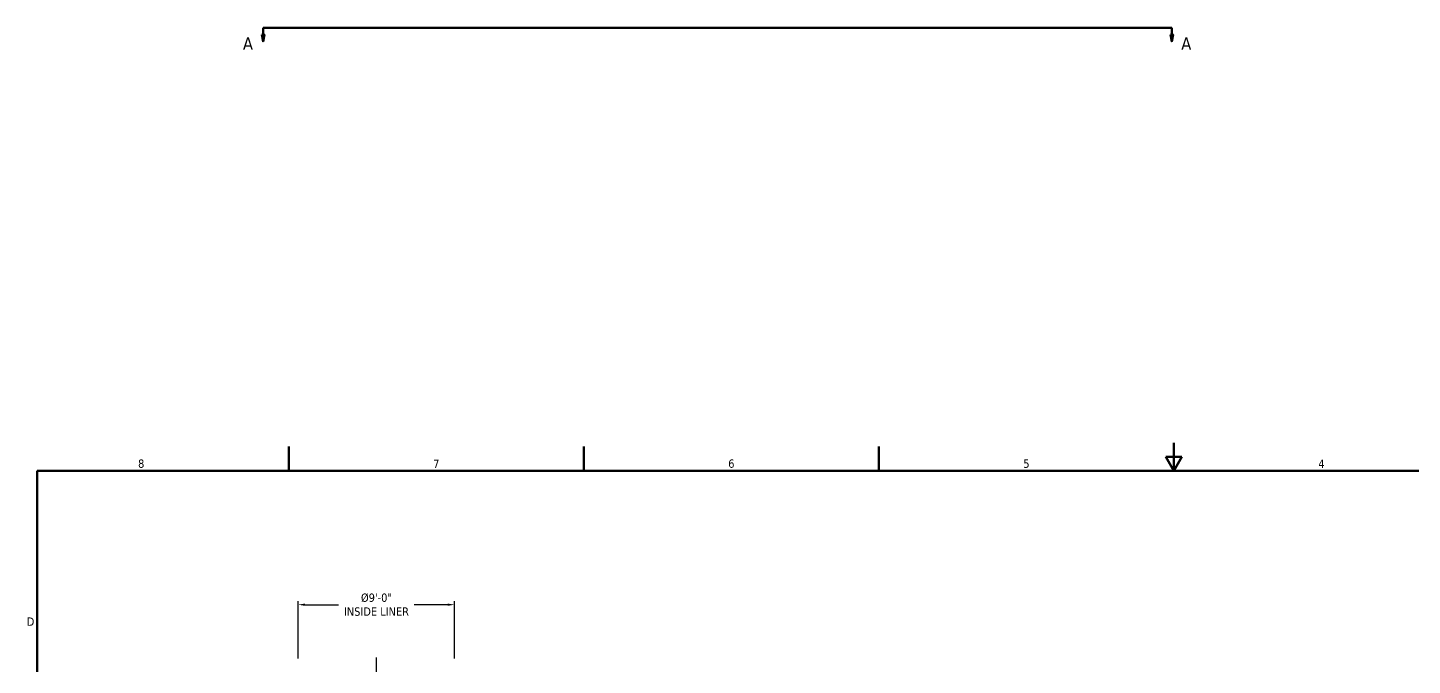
# Model space of a CAD drawing. Header units: inches. Extents: x 11 to 1621, y 11 to 1332.
# Drawn here: x 24 to 981, y 892 to 1332 of the extents above; entities that cross this region are included whole.
import ezdxf

# ---------------------------------------------------------------- set-up
doc = ezdxf.new("R2010")
doc.units = ezdxf.units.IN
doc.header["$LTSCALE"] = 48
doc.header["$MEASUREMENT"] = 0
doc.linetypes.add('CHAIN', pattern=[0.7087, 0.4724, -0.0591, 0.1181, -0.0591])
doc.linetypes.add('DOUBLE_DASH_CHAIN', pattern=[1.2403, 0.6614, -0.0827, 0.1654, -0.0827, 0.1654, -0.0827])
for name, color, linetype, lineweight in [('Border (ANSI)', 7, 'Continuous', 70), ('Centerline (ANSI)', 7, 'Continuous', 25), ('Dimension (ANSI)', 7, 'Continuous', 25), ('Section Line (ANSI)', 7, 'DOUBLE_DASH_CHAIN', 70), ('Symbol (ANSI)', 7, 'Continuous', 25)]:
    doc.layers.add(name, color=color, linetype=linetype, lineweight=lineweight)
doc.styles.add('Dimension Text', font='tahoma.ttf')
doc.styles.add('Label Text (ANSI)', font='tahoma.ttf')
doc.styles.add('Note Text (ANSI)', font='tahoma.ttf')
doc.dimstyles.new('ELC FT', dxfattribs={"dimscale": 48, "dimtxt": 0.12, "dimasz": 0.098425, "dimexe": 0.05, "dimexo": 0.1, "dimgap": 0.031496, "dimtad": 1, "dimdec": 5, "dimzin": 3, "dimdsep": 46, "dimlunit": 4, "dimtxsty": 'Dimension Text', "dimcen": 0.09, "dimdle": 0.5, "dimclrd": 5, "dimclre": 5, "dimclrt": 256, "dimadec": 1, "dimazin": 3, "dimtfac": 0.833333, "dimtofl": 0, "dimtmove": 0, "dimatfit": 3, "dimfxl": 0, "dimfrac": 2, "dimtolj": 1, "dimtzin": 0, "dimlwd": 25, "dimlwe": 25, "dimarcsym": 0})

# ---------------------------------------------------------------- blocks, each defined once
blk = doc.blocks.new('Borders ELC-D')
at = {"layer": 'Border (ANSI)'}
for p, q in [((17, 21.375), (17, 21.775)), ((4.25, 21.375), (4.25, 21.725)), ((8.5, 21.375), (8.5, 21.725)), ((12.75, 21.375), (12.75, 21.725)), ((16.885, 21.575), (17.115, 21.575)), ((17, 21.375), (16.885, 21.575)), ((17, 21.375), (17.115, 21.575)), ((0.625, 21.375), (33.375, 21.375)), ((0.625, 21.375), (0.625, 0.625))]:
    blk.add_line(p, q, dxfattribs=at)
at = {"layer": 'Symbol (ANSI)', "char_height": 0.12, "style": 'Note Text (ANSI)'}
for s, insert, attachment_point in [('8', (2.125, 21.415), 8), ('6', (10.625, 21.415), 8), ('7', (6.375, 21.415), 8), ('5', (14.875, 21.415), 8), ('4', (19.125, 21.415), 8), ('D', (0.585, 19.203), 6)]:
    blk.add_mtext(s, dxfattribs=dict(at, insert=insert, attachment_point=attachment_point))
blk = doc.blocks.new('2dTransSection0')
at = {"layer": 'Section Line (ANSI)', "linetype": 'DOUBLE_DASH_CHAIN', "ltscale": 0.540479}
blk.add_line((3.88, 27.753), (16.968, 27.753), dxfattribs=at)
at = {"layer": 'Section Line (ANSI)', "linetype": 'Continuous'}
for p, q in [((3.88, 27.753), (4.231, 27.753)), ((3.88, 27.753), (3.88, 27.654)), ((16.617, 27.753), (16.968, 27.753)), ((16.968, 27.753), (16.968, 27.654)), ((3.86, 27.654), (3.88, 27.556)), ((3.899, 27.654), (3.86, 27.654)), ((3.88, 27.654), (3.88, 27.556)), ((3.88, 27.556), (3.899, 27.654)), ((16.948, 27.654), (16.968, 27.556)), ((16.988, 27.654), (16.948, 27.654)), ((16.968, 27.654), (16.968, 27.556)), ((16.968, 27.556), (16.988, 27.654))]:
    blk.add_line(p, q, dxfattribs=at)
at = {"layer": 'Section Line (ANSI)', "linetype": 'Continuous', "flags": 128}
for points in [[(3.86, 27.654), (3.88, 27.556), (3.899, 27.654), (3.86, 27.654)], [(16.948, 27.654), (16.968, 27.556), (16.988, 27.654), (16.948, 27.654)]]:
    blk.add_lwpolyline(points, dxfattribs=at)
at = {"layer": 'Section Line (ANSI)'}
for points in [[(3.86, 27.654), (3.88, 27.556), (3.899, 27.654), (3.86, 27.654)], [(16.948, 27.654), (16.968, 27.556), (16.988, 27.654), (16.948, 27.654)]]:
    blk.add_solid(points, dxfattribs=at)
at = {"layer": 'Section Line (ANSI)', "char_height": 0.18, "attachment_point": 7, "style": 'Label Text (ANSI)'}
for insert in [(3.59, 27.435), (17.105, 27.435)]:
    blk.add_mtext('A', dxfattribs=dict(at, insert=insert))
blk = doc.blocks.new('*D40')
at = {"layer": 'Defpoints', "color": 0, "linetype": 'Continuous', "transparency": 16777216}
for p in [(318.5, 933.45), (210.5, 891.45), (318.5, 891.45)]:
    blk.add_point(p, dxfattribs=at)
at = {"layer": 'Dimension (ANSI)', "color": 5, "linetype": 'Continuous', "lineweight": 25, "transparency": 16777216}
for p, q in [((210.5, 896.25), (210.5, 935.85)), ((215.23, 933.45), (238.51, 933.45)), ((313.78, 933.45), (290.75, 933.45)), ((318.5, 896.25), (318.5, 935.85))]:
    blk.add_line(p, q, dxfattribs=at)
at = {"layer": 'Dimension (ANSI)', "color": 5, "linetype": 'Continuous', "transparency": 16777216}
for points in [[(215.23, 934.24), (215.23, 932.66), (210.5, 933.45)], [(313.78, 934.24), (313.78, 932.66), (318.5, 933.45)]]:
    blk.add_solid(points, dxfattribs=at)
at = {"layer": 'Dimension (ANSI)', "linetype": 'Continuous', "lineweight": 25, "transparency": 16777216, "insert": (264.63, 933.45), "char_height": 5.76, "attachment_point": 5, "style": 'Dimension Text'}
blk.add_mtext('\\A1;\\fTahoma|b0|i0;Ø9\'-0"\\P\\fTahoma|b0|i0;INSIDE LINER', dxfattribs=at)

msp = doc.modelspace()

# ---------------------------------------------------------------- linework, layer by layer
at = {"layer": 'Centerline (ANSI)', "linetype": 'CHAIN', "ltscale": 0.952448}
msp.add_line((264.502429, 896.951101), (264.502429, 280.771104), dxfattribs=at)

# ---------------------------------------------------------------- block references
at = {"xscale": 48, "yscale": 48, "zscale": 48}
msp.add_blockref('Borders ELC-D', (0, 0), dxfattribs=at)
at = {"layer": 'Section Line (ANSI)', "xscale": 48, "yscale": 48, "zscale": 48}
msp.add_blockref('2dTransSection0', (0, 0), dxfattribs=at)

# ---------------------------------------------------------------- dimensions: what is measured, and where the dimension line sits
at = {"layer": 'Dimension (ANSI)', "color": 5, "linetype": 'Continuous', "lineweight": 25, "true_color": 0x0000ff}
dim = msp.add_linear_dim(base=(318.502429, 933.451101), p1=(210.502429, 891.451101), p2=(318.502429, 891.451101), angle=180, text='\\fTahoma|b0|i0;Ø<>\\P\\fTahoma|b0|i0;INSIDE LINER', dimstyle='ELC FT', override={"dimgap": 0.031496, "dimtad": 0, "dimdec": 5, "dimlfac": 1, "dimtol": 0, "dimlim": 0, "dimtp": 0, "dimtm": 0, "dimtdec": 2, "dimatfit": 1, "dimtvp": 0}, dxfattribs=at)
dim.commit()
dim.dimension.update_dxf_attribs({"geometry": '*D40', "text_midpoint": (264.627429, 933.451101), "dimtype": 160})

doc.saveas('drawing.dxf')
